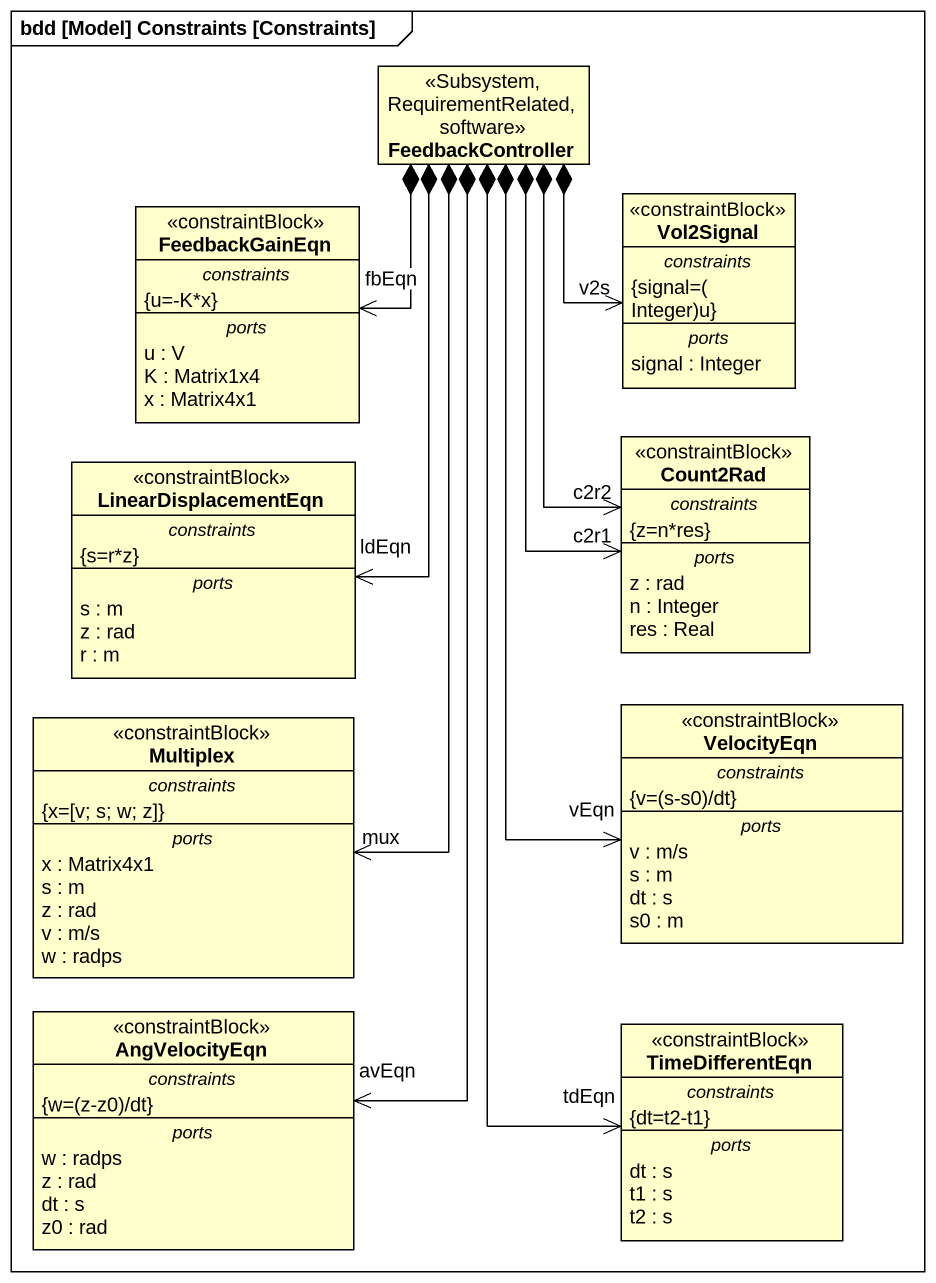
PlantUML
@startuml
mainframe bdd [Model] Constraints [Constraints]
hide circle
hide empty members
class FeedbackController <<Subsystem, RequirementRelated, software>>
class FeedbackGainEqn <<constraintBlock>> {
  -- constraints --
  {u=-K*x}
  -- ports --
  u : V
  K : Matrix1x4
  x : Matrix4x1
}
class Vol2Signal <<constraintBlock>> {
  -- constraints --
  {field} {signal=(Integer)u}
  -- ports --
  signal : Integer
}
class Count2Rad <<constraintBlock>> {
  -- constraints --
  {z=n*res}
  -- ports --
  z : rad
  n : Integer
  res : Real
}
class LinearDisplacementEqn <<constraintBlock>> {
  -- constraints --
  {s=r*z}
  -- ports --
  s : m
  z : rad
  r : m
}
class VelocityEqn <<constraintBlock>> {
  -- constraints --
  {field} {v=(s-s0)/dt}
  -- ports --
  v : m/s
  s : m
  dt : s
  s0 : m
}
class Multiplex <<constraintBlock>> {
  -- constraints --
  {x=[v; s; w; z]}
  -- ports --
  x : Matrix4x1
  s : m
  z : rad
  v : m/s
  w : radps
}
class AngVelocityEqn <<constraintBlock>> {
  -- constraints --
  {field} {w=(z-z0)/dt}
  -- ports --
  w : radps
  z : rad
  dt : s
  z0 : rad
}
class TimeDifferentEqn <<constraintBlock>> {
  -- constraints --
  {dt=t2-t1}
  -- ports --
  dt : s
  t1 : s
  t2 : s
}
FeedbackGainEqn "fbEqn" <-up-* FeedbackController
Vol2Signal "v2s" <-up-* FeedbackController
Count2Rad "c2r1" <-up-* FeedbackController
Count2Rad "c2r2" <-up-* FeedbackController
LinearDisplacementEqn "ldEqn" <-up-* FeedbackController
VelocityEqn "vEqn" <-up-* FeedbackController
Multiplex "mux" <-up-* FeedbackController
AngVelocityEqn "avEqn" <-up-* FeedbackController
TimeDifferentEqn "tdEqn" <-up-* FeedbackController
@enduml
